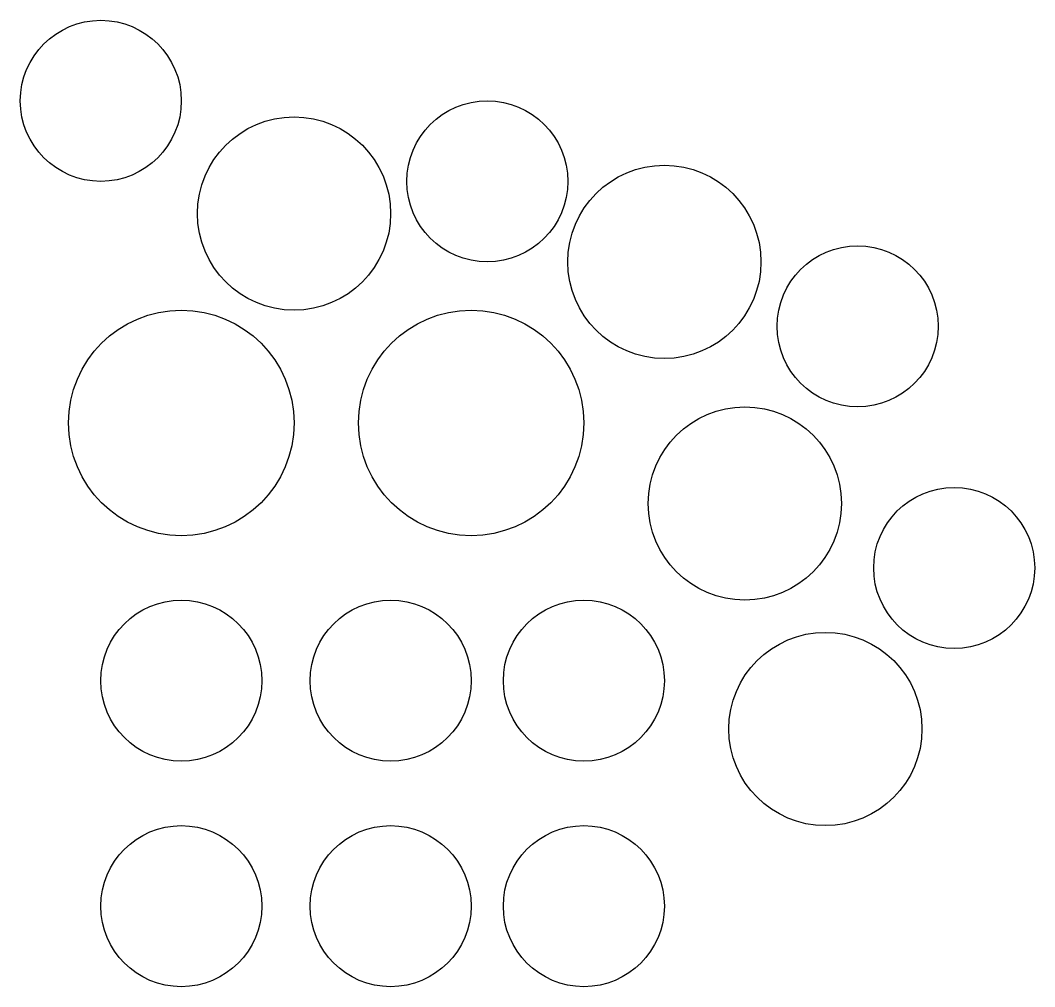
# Model space of a CAD drawing. Header units: millimetres. Extents: x -5 to 58, y 0 to 60.
import ezdxf

# ---------------------------------------------------------------- set-up
doc = ezdxf.new("R2010")
doc.units = ezdxf.units.MM
doc.layers.get('0').update_dxf_attribs({"linetype": 'CONTINUOUS'})

msp = doc.modelspace()

# ---------------------------------------------------------------- linework, layer by layer
for centre, radius in [((0, 55), 5), ((24, 50), 5), ((12, 48), 6), ((35, 45), 6), ((47, 41), 5), ((5, 35), 7), ((23, 35), 7), ((40, 30), 6), ((53, 26), 5), ((5, 19), 5), ((18, 19), 5), ((30, 19), 5), ((45, 16), 6), ((5, 5), 5), ((18, 5), 5), ((30, 5), 5)]:
    msp.add_circle(centre, radius)

doc.saveas('drawing.dxf')
